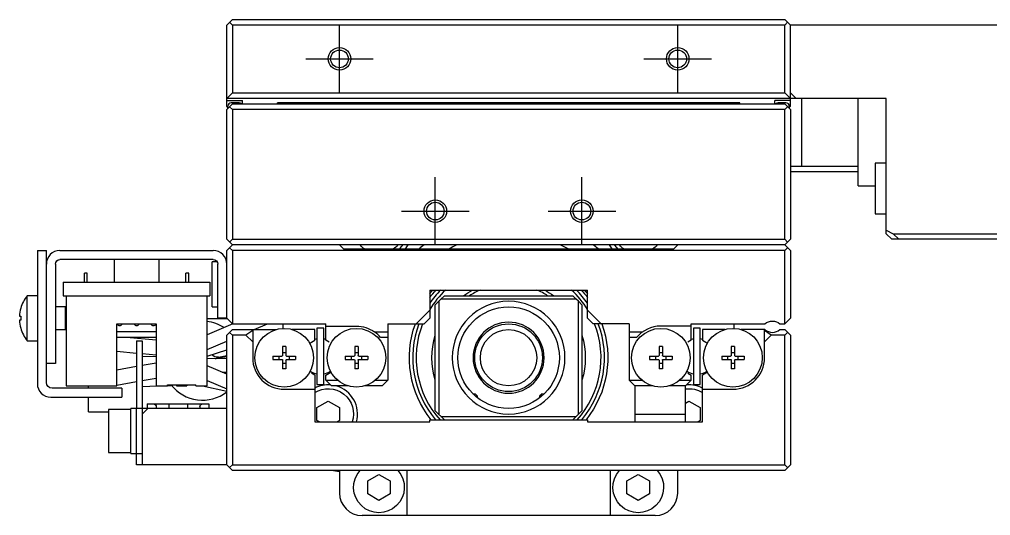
# Model space of a CAD drawing. Extents: x 0 to 717, y -8 to 419.
# Drawn here: x 98.4 to 184.6, y 371 to 415 of the extents above; entities that cross this region are included whole.
import ezdxf

# ---------------------------------------------------------------- set-up
doc = ezdxf.new("R2010")
doc.units = 0
doc.header["$LTSCALE"] = 0.5
doc.linetypes.add('CENTER', pattern=[50.8, 31.75, -6.35, 6.35, -6.35])
for name, color, linetype in [('MSM_CENTER', 1, 'CENTER'), ('MSM_CONTINUOUS', 7, 'CONTINUOUS'), ('MSM_NARROW', 5, 'CONTINUOUS')]:
    doc.layers.add(name, color=color, linetype=linetype)

msp = doc.modelspace()

# ---------------------------------------------------------------- linework, layer by layer
at = {"layer": 'MSM_CENTER'}
for p, q in [((126.839, 408.534), (126.839, 414.534)), ((156.839, 408.534), (156.839, 414.534)), ((123.839, 411.534), (129.839, 411.534)), ((153.839, 411.534), (159.839, 411.534)), ((135.339, 395.034), (135.339, 401.034)), ((148.339, 395.034), (148.339, 401.034)), ((132.339, 398.034), (138.339, 398.034)), ((145.339, 398.034), (151.339, 398.034))]:
    msp.add_line(p, q, dxfattribs=at)
at = {"layer": 'MSM_CONTINUOUS'}
for p, q in [((117.339, 415.034), (116.839, 414.534)), ((116.839, 407.334), (116.839, 414.534)), ((117.089, 414.784), (117.339, 414.534)), ((117.339, 415.034), (166.339, 415.034)), ((117.339, 414.534), (117.339, 408.534)), ((166.339, 414.534), (117.339, 414.534)), ((166.839, 414.534), (166.339, 415.034)), ((166.339, 414.534), (166.589, 414.784)), ((166.339, 408.534), (166.339, 414.534)), ((166.839, 407.334), (166.839, 414.534)), ((188.839, 414.534), (166.839, 414.534)), ((117.339, 408.534), (116.839, 408.034)), ((117.339, 408.534), (166.339, 408.534)), ((166.839, 408.034), (166.339, 408.534)), ((167.339, 408.034), (166.839, 408.534)), ((175.339, 408.034), (116.839, 408.034)), ((116.839, 407.834), (118.239, 407.834)), ((117.339, 407.534), (116.839, 407.034)), ((117.939, 407.634), (117.239, 407.634)), ((117.339, 407.534), (166.339, 407.534)), ((118.239, 407.534), (118.239, 407.834)), ((162.339, 407.649), (121.339, 407.649)), ((121.339, 407.534), (121.339, 407.649)), ((162.339, 407.534), (162.339, 407.649)), ((165.439, 407.534), (165.439, 407.834)), ((166.839, 407.834), (165.439, 407.834)), ((166.439, 407.634), (165.739, 407.634)), ((166.839, 407.034), (166.339, 407.534)), ((167.839, 402.034), (167.839, 408.034)), ((172.839, 400.284), (172.839, 408.034)), ((175.339, 396.034), (175.339, 408.034)), ((116.939, 407.234), (116.839, 407.334)), ((116.839, 395.534), (116.839, 407.034)), ((116.939, 407.134), (116.939, 407.334)), ((117.339, 407.034), (117.089, 407.284)), ((166.339, 407.034), (117.339, 407.034)), ((117.339, 407.034), (117.339, 395.534)), ((166.589, 407.284), (166.339, 407.034)), ((166.339, 395.534), (166.339, 407.034)), ((166.839, 407.334), (166.739, 407.234)), ((166.739, 407.334), (166.739, 407.134)), ((166.839, 407.034), (166.839, 395.534)), ((174.339, 402.284), (174.339, 397.784)), ((175.339, 402.284), (174.339, 402.284)), ((166.839, 402.034), (172.839, 402.034)), ((166.839, 401.534), (172.839, 401.534)), ((172.839, 400.284), (174.339, 400.284)), ((174.339, 397.784), (175.339, 397.784)), ((175.339, 396.34), (175.952, 396.034)), ((116.839, 395.534), (117.339, 395.034)), ((117.089, 395.284), (117.339, 395.534)), ((117.339, 395.534), (166.339, 395.534)), ((166.339, 395.534), (166.589, 395.284)), ((166.339, 395.034), (166.839, 395.534)), ((175.839, 395.534), (175.339, 396.034)), ((188.839, 395.534), (175.839, 395.534)), ((175.952, 396.034), (188.839, 396.034)), ((175.952, 396.034), (176.452, 395.534)), ((100.039, 394.534), (100.839, 394.534)), ((100.039, 394.534), (100.039, 382.734)), ((100.839, 382.834), (100.839, 394.534)), ((102.039, 394.534), (115.639, 394.534)), ((116.839, 394.534), (117.339, 395.034)), ((116.839, 388.534), (116.839, 394.534)), ((117.339, 394.534), (117.089, 394.784)), ((166.339, 395.034), (117.339, 395.034)), ((117.339, 394.534), (117.339, 388.034)), ((166.339, 394.534), (117.339, 394.534)), ((126.839, 395.034), (127.189, 394.684)), ((127.189, 394.684), (156.489, 394.684)), ((156.489, 394.684), (156.839, 395.034)), ((166.339, 395.034), (166.839, 394.534)), ((166.589, 394.784), (166.339, 394.534)), ((166.339, 388.034), (166.339, 394.534)), ((166.839, 394.534), (166.839, 388.534)), ((115.639, 393.734), (102.039, 393.734)), ((106.839, 393.734), (106.839, 391.734)), ((110.839, 391.734), (110.839, 393.734)), ((101.639, 393.334), (101.639, 384.534)), ((115.539, 389.534), (115.539, 393.534)), ((115.986, 393.534), (115.539, 393.534)), ((116.039, 388.534), (116.039, 393.334)), ((104.214, 391.734), (104.214, 392.534)), ((104.464, 392.534), (104.214, 392.534)), ((104.464, 391.734), (104.464, 392.534)), ((113.214, 391.734), (113.214, 392.534)), ((113.464, 392.534), (113.214, 392.534)), ((113.464, 391.734), (113.464, 392.534)), ((102.339, 391.734), (115.339, 391.734)), ((102.339, 391.734), (102.339, 390.534)), ((115.339, 391.734), (115.339, 390.534)), ((99.141, 386.534), (99.141, 390.534)), ((100.039, 390.534), (99.141, 390.534)), ((102.339, 390.534), (115.339, 390.534)), ((102.589, 390.534), (102.589, 382.534)), ((115.089, 382.534), (115.089, 390.534)), ((134.839, 391.034), (148.839, 391.034)), ((134.839, 391.034), (134.839, 388.534)), ((135.839, 390.234), (135.639, 390.034)), ((135.839, 390.234), (136.139, 390.534)), ((147.839, 390.234), (135.839, 390.234)), ((136.139, 390.534), (147.539, 390.534)), ((147.539, 390.534), (147.839, 390.234)), ((148.039, 390.034), (147.839, 390.234)), ((148.839, 388.534), (148.839, 391.034)), ((98.565, 389.422), (98.57, 389.42)), ((102.539, 389.534), (101.639, 389.534)), ((102.539, 387.534), (102.539, 389.534)), ((102.589, 389.484), (102.539, 389.534)), ((115.539, 389.534), (116.039, 389.534)), ((135.339, 389.734), (135.639, 390.034)), ((135.339, 380.334), (135.339, 389.734)), ((135.639, 390.034), (135.639, 380.034)), ((148.039, 380.034), (148.039, 390.034)), ((148.039, 390.034), (148.339, 389.734)), ((148.339, 389.734), (148.339, 380.334)), ((98.449, 388.714), (98.57, 388.714)), ((98.57, 388.714), (98.57, 388.354)), ((115.089, 388.502), (116.871, 388.502)), ((116.839, 388.534), (116.039, 388.534)), ((117.339, 388.034), (116.839, 388.534)), ((133.632, 388.034), (134.839, 389.241)), ((134.839, 388.534), (134.339, 388.034)), ((148.839, 389.241), (150.046, 388.034)), ((149.339, 388.034), (148.839, 388.534)), ((166.839, 388.534), (166.339, 388.034)), ((98.57, 388.354), (98.449, 388.354)), ((98.57, 387.647), (98.565, 387.645)), ((107.089, 388.034), (110.589, 388.034)), ((107.089, 382.534), (107.089, 388.034)), ((110.589, 388.034), (110.589, 382.534)), ((117.387, 388.034), (115.089, 387.058)), ((117.339, 388.034), (125.639, 388.034)), ((119.279, 387.534), (120.456, 388.034)), ((121.839, 387.632), (121.839, 388.034)), ((125.439, 387.649), (124.839, 387.649)), ((124.839, 387.649), (124.839, 382.649)), ((125.439, 382.649), (125.439, 387.649)), ((125.639, 386.578), (125.639, 388.034)), ((125.639, 387.834), (128.339, 387.834)), ((131.139, 388.034), (134.339, 388.034)), ((131.139, 388.034), (131.139, 383.034)), ((140.778, 387.999), (140.776, 387.999)), ((152.539, 388.034), (149.339, 388.034)), ((152.539, 388.034), (152.539, 383.034)), ((158.039, 387.834), (155.339, 387.834)), ((158.039, 388.034), (164.578, 388.034)), ((158.039, 386.578), (158.039, 388.034)), ((158.839, 387.649), (158.239, 387.649)), ((158.239, 387.649), (158.239, 382.649)), ((158.839, 382.649), (158.839, 387.649)), ((161.839, 387.632), (161.839, 388.034)), ((165.901, 388.034), (166.339, 388.034)), ((101.639, 387.534), (102.539, 387.534)), ((102.539, 387.534), (102.589, 387.584)), ((110.589, 387.334), (107.089, 387.334)), ((110.589, 386.834), (107.089, 386.834)), ((110.589, 386.592), (107.943, 386.834)), ((117.339, 387.534), (116.839, 387.034)), ((116.839, 375.534), (116.839, 387.034)), ((117.339, 387.034), (117.089, 387.284)), ((117.339, 387.534), (121.225, 387.534)), ((117.339, 387.034), (117.339, 375.534)), ((118.539, 387.034), (117.339, 387.034)), ((119.139, 387.458), (118.539, 387.034)), ((118.539, 387.034), (119.139, 386.434)), ((119.139, 387.534), (119.139, 385.034)), ((124.639, 387.534), (122.653, 387.534)), ((124.639, 386.578), (124.639, 387.534)), ((129.936, 387.334), (131.139, 387.334)), ((131.139, 386.834), (130.484, 386.834)), ((152.539, 387.334), (153.742, 387.334)), ((153.195, 386.834), (152.539, 386.834)), ((159.039, 387.534), (159.039, 386.578)), ((161.025, 387.534), (159.039, 387.534)), ((164.578, 387.534), (162.453, 387.534)), ((164.539, 385.034), (164.539, 387.534)), ((165.139, 387.034), (164.539, 387.458)), ((164.539, 386.434), (165.139, 387.034)), ((166.339, 387.034), (165.139, 387.034)), ((165.901, 387.534), (166.339, 387.534)), ((166.339, 387.534), (166.839, 387.034)), ((166.589, 387.284), (166.339, 387.034)), ((166.339, 375.534), (166.339, 387.034)), ((166.839, 387.034), (166.839, 375.534)), ((99.141, 386.534), (100.039, 386.534)), ((108.839, 386.534), (109.339, 386.534)), ((108.839, 386.534), (108.839, 380.534)), ((109.339, 386.534), (109.339, 375.534)), ((115.089, 385.754), (116.839, 386.497)), ((122.084, 386.034), (121.794, 386.034)), ((121.794, 386.034), (121.794, 385.239)), ((122.084, 386.034), (122.084, 385.239)), ((124.346, 386.408), (124.639, 386.578)), ((125.933, 386.408), (125.639, 386.578)), ((128.484, 386.034), (128.194, 386.034)), ((128.194, 386.034), (128.194, 385.239)), ((128.484, 386.034), (128.484, 385.239)), ((138.975, 386.344), (139.039, 386.409)), ((139.039, 386.477), (139.039, 386.409)), ((155.484, 386.034), (155.194, 386.034)), ((155.194, 386.034), (155.194, 385.239)), ((155.484, 386.034), (155.484, 385.239)), ((158.039, 386.578), (157.746, 386.408)), ((159.039, 386.578), (159.333, 386.408)), ((161.884, 386.034), (161.594, 386.034)), ((161.594, 386.034), (161.594, 385.239)), ((161.884, 386.034), (161.884, 385.239)), ((107.089, 385.606), (108.839, 385.446)), ((109.339, 385.401), (110.589, 385.287)), ((109.339, 385.173), (110.589, 385.14)), ((115.089, 385.182), (116.839, 385.743)), ((116.839, 385.113), (115.903, 384.977)), ((116.102, 385.094), (116.839, 385.236)), ((120.939, 385.179), (121.734, 385.179)), ((120.939, 385.179), (120.939, 384.889)), ((121.469, 385.179), (121.469, 384.889)), ((121.794, 385.504), (122.084, 385.504)), ((122.144, 385.179), (122.939, 385.179)), ((122.409, 384.889), (122.409, 385.179)), ((122.939, 385.179), (122.939, 384.889)), ((127.339, 385.179), (128.134, 385.179)), ((127.339, 385.179), (127.339, 384.889)), ((127.869, 385.179), (127.869, 384.889)), ((128.194, 385.504), (128.484, 385.504)), ((128.544, 385.179), (129.339, 385.179)), ((128.809, 384.889), (128.809, 385.179)), ((129.339, 385.179), (129.339, 384.889)), ((154.339, 385.179), (155.134, 385.179)), ((154.339, 385.179), (154.339, 384.889)), ((154.869, 385.179), (154.869, 384.889)), ((155.194, 385.504), (155.484, 385.504)), ((155.544, 385.179), (156.339, 385.179)), ((155.809, 384.889), (155.809, 385.179)), ((156.339, 385.179), (156.339, 384.889)), ((160.739, 385.179), (161.534, 385.179)), ((160.739, 385.179), (160.739, 384.889)), ((161.269, 385.179), (161.269, 384.889)), ((161.594, 385.504), (161.884, 385.504)), ((161.944, 385.179), (162.739, 385.179)), ((162.209, 384.889), (162.209, 385.179)), ((162.739, 385.179), (162.739, 384.889)), ((101.639, 384.534), (100.839, 384.534)), ((108.839, 384.242), (107.089, 383.933)), ((110.589, 384.55), (109.339, 384.33)), ((116.839, 384.939), (115.089, 384.975)), ((116.839, 383.57), (115.089, 384.313)), ((120.939, 384.889), (121.734, 384.889)), ((121.794, 384.829), (121.794, 384.034)), ((121.794, 384.564), (122.084, 384.564)), ((122.084, 384.829), (122.084, 384.034)), ((122.144, 384.889), (122.939, 384.889)), ((127.339, 384.889), (128.134, 384.889)), ((128.194, 384.829), (128.194, 384.034)), ((128.194, 384.564), (128.484, 384.564)), ((128.484, 384.829), (128.484, 384.034)), ((128.544, 384.889), (129.339, 384.889)), ((154.339, 384.889), (155.134, 384.889)), ((155.194, 384.829), (155.194, 384.034)), ((155.194, 384.564), (155.484, 384.564)), ((155.484, 384.829), (155.484, 384.034)), ((155.544, 384.889), (156.339, 384.889)), ((160.739, 384.889), (161.534, 384.889)), ((161.594, 384.829), (161.594, 384.034)), ((161.594, 384.564), (161.884, 384.564)), ((161.884, 384.829), (161.884, 384.034)), ((161.944, 384.889), (162.739, 384.889)), ((116.422, 383.747), (116.839, 383.739)), ((122.084, 384.034), (121.794, 384.034)), ((124.639, 383.489), (124.346, 383.659)), ((124.639, 383.489), (124.639, 379.334)), ((125.639, 383.489), (125.933, 383.659)), ((125.639, 383.034), (125.639, 383.489)), ((128.484, 384.034), (128.194, 384.034)), ((139.039, 383.659), (138.975, 383.723)), ((139.039, 383.659), (139.039, 383.591)), ((155.484, 384.034), (155.194, 384.034)), ((157.746, 383.659), (158.039, 383.489)), ((158.039, 383.034), (158.039, 383.489)), ((159.333, 383.659), (159.039, 383.489)), ((159.039, 379.334), (159.039, 383.489)), ((161.884, 384.034), (161.594, 384.034)), ((102.589, 382.534), (107.089, 382.534)), ((104.589, 382.334), (104.589, 382.534)), ((107.089, 382.613), (108.839, 382.921)), ((109.339, 383.01), (110.589, 383.23)), ((109.339, 382.492), (110.685, 382.534)), ((110.589, 382.534), (111.589, 382.534)), ((111.589, 382.634), (114.089, 382.634)), ((111.589, 382.534), (111.589, 382.634)), ((111.589, 382.561), (111.962, 382.573)), ((112.389, 382.634), (112.389, 382.534)), ((112.389, 382.534), (113.289, 382.534)), ((112.764, 382.634), (112.764, 382.534)), ((112.914, 382.634), (112.914, 382.534)), ((113.289, 382.634), (113.289, 382.534)), ((114.089, 382.534), (114.089, 382.634)), ((114.089, 382.534), (115.089, 382.534)), ((114.678, 382.534), (116.839, 382.063)), ((115.089, 383.01), (116.839, 382.266)), ((124.839, 382.649), (125.439, 382.649)), ((125.639, 383.034), (126.678, 383.034)), ((126.139, 382.534), (125.639, 383.034)), ((127.625, 382.534), (126.139, 382.534)), ((130.639, 382.534), (129.053, 382.534)), ((130.001, 383.034), (131.139, 383.034)), ((131.139, 383.034), (130.639, 382.534)), ((152.539, 383.034), (153.678, 383.034)), ((153.039, 382.534), (152.539, 383.034)), ((154.625, 382.534), (153.039, 382.534)), ((153.039, 382.534), (153.039, 379.334)), ((157.539, 382.534), (156.053, 382.534)), ((157.001, 383.034), (158.039, 383.034)), ((158.039, 383.034), (157.539, 382.534)), ((157.539, 379.334), (157.539, 382.534)), ((158.239, 382.649), (158.839, 382.649)), ((107.539, 382.334), (101.339, 382.334)), ((107.539, 382.334), (107.539, 381.534)), ((121.939, 382.234), (124.639, 382.234)), ((138.675, 381.834), (138.864, 381.834)), ((139.089, 381.609), (138.864, 381.834)), ((139.089, 381.609), (138.921, 381.609)), ((139.089, 381.472), (139.089, 381.609)), ((140.776, 382.069), (140.776, 382.069)), ((144.814, 381.834), (144.589, 381.609)), ((144.758, 381.609), (144.589, 381.609)), ((144.589, 381.609), (144.589, 381.472)), ((144.814, 381.834), (145.003, 381.834)), ((159.039, 382.234), (161.739, 382.234)), ((101.239, 381.534), (107.539, 381.534)), ((104.589, 380.222), (104.589, 381.534)), ((109.789, 380.932), (115.249, 380.932)), ((109.789, 380.932), (109.789, 380.534)), ((111.694, 380.932), (111.694, 380.534)), ((113.344, 380.932), (113.344, 380.534)), ((115.249, 380.932), (115.249, 380.534)), ((124.839, 380.611), (125.839, 381.188)), ((125.839, 381.188), (126.839, 380.611)), ((139.089, 381.472), (139.089, 381.472)), ((157.539, 381.015), (157.839, 381.188)), ((157.839, 381.188), (158.839, 380.611)), ((104.589, 380.222), (106.339, 380.222)), ((106.339, 380.434), (106.339, 376.634)), ((108.339, 380.434), (106.339, 380.434)), ((108.339, 376.534), (108.339, 380.534)), ((116.839, 380.534), (108.339, 380.534)), ((108.839, 376.534), (108.839, 380.534)), ((109.339, 380.034), (109.839, 380.534)), ((110.589, 380.682), (110.589, 380.534)), ((114.449, 380.682), (114.449, 380.534)), ((124.839, 379.456), (124.839, 380.611)), ((126.839, 380.611), (126.839, 379.456)), ((136.139, 379.534), (135.339, 380.334)), ((147.839, 379.834), (148.339, 380.334)), ((153.039, 380.034), (157.539, 380.034)), ((158.839, 380.611), (158.839, 379.456)), ((124.639, 379.334), (134.839, 379.334)), ((125.052, 379.334), (124.839, 379.456)), ((126.839, 379.456), (126.627, 379.334)), ((134.839, 379.334), (134.839, 379.534)), ((134.839, 379.534), (148.839, 379.534)), ((135.839, 379.834), (147.839, 379.834)), ((147.839, 379.834), (147.539, 379.534)), ((148.839, 379.534), (148.839, 379.334)), ((148.839, 379.334), (159.039, 379.334)), ((158.839, 379.456), (158.627, 379.334)), ((106.339, 376.634), (108.339, 376.634)), ((108.339, 376.534), (109.339, 376.534)), ((108.839, 375.534), (108.839, 376.534)), ((116.839, 375.534), (108.839, 375.534)), ((116.839, 375.534), (117.339, 375.034)), ((117.089, 375.284), (117.339, 375.534)), ((117.339, 375.534), (166.339, 375.534)), ((166.339, 375.034), (117.339, 375.034)), ((126.839, 374.91), (126.138, 375.034)), ((126.839, 375.034), (126.839, 373.034)), ((132.839, 371.034), (132.839, 375.034)), ((150.839, 375.034), (150.839, 371.034)), ((156.839, 373.034), (156.839, 375.034)), ((166.339, 375.534), (166.589, 375.284)), ((166.839, 375.534), (166.339, 375.034)), ((129.339, 374.111), (130.339, 374.688)), ((129.339, 372.956), (129.339, 374.111)), ((130.339, 374.688), (131.339, 374.111)), ((131.339, 374.111), (131.339, 372.956)), ((152.339, 374.111), (153.339, 374.688)), ((152.339, 372.956), (152.339, 374.111)), ((153.339, 374.688), (154.339, 374.111)), ((154.339, 374.111), (154.339, 372.956)), ((130.339, 372.379), (129.339, 372.956)), ((131.339, 372.956), (130.339, 372.379)), ((153.339, 372.379), (152.339, 372.956)), ((154.339, 372.956), (153.339, 372.379)), ((132.839, 371.034), (128.839, 371.034)), ((150.839, 371.034), (132.839, 371.034)), ((154.839, 371.034), (150.839, 371.034))]:
    msp.add_line(p, q, dxfattribs=at)
for centre, radius in [((126.839, 411.534), 0.783), ((156.839, 411.534), 0.783), ((135.339, 398.034), 0.783), ((148.339, 398.034), 0.783), ((141.839, 385.034), 4.5), ((121.939, 385.034), 2.6), ((128.339, 385.034), 2.6), ((141.839, 385.034), 3), ((155.339, 385.034), 2.6), ((161.739, 385.034), 2.6)]:
    msp.add_circle(centre, radius, dxfattribs=at)
at = {"layer": 'MSM_CONTINUOUS', "extrusion": (0, 0, -1)}
for radius in [5, 3.15]:
    msp.add_circle((-141.839, 385.034), radius, dxfattribs=at)
at = {"layer": 'MSM_CONTINUOUS'}
for centre, radius, start, end in [((117.239, 407.334), 0.3, 90, 180), ((117.939, 407.334), 0.3, 41.81031, 90), ((165.739, 407.334), 0.3, 90, 138.18969), ((166.439, 407.334), 0.3, 0, 90), ((102.039, 393.334), 1.2, 90, 180), ((115.639, 393.334), 1.2, 0, 90), ((130.339, 396.534), 2.6, 314.63974, 324.76556), ((130.339, 396.534), 2.982, 321.65491, 329.79972), ((141.839, 385.034), 12.5, 126.86991, 129.46618), ((141.839, 385.034), 11, 114.61999, 118.68491), ((141.839, 385.034), 11, 61.31509, 65.38001), ((141.839, 385.034), 12.5, 50.53382, 53.13009), ((153.339, 396.534), 2.982, 210.20028, 218.34509), ((153.339, 396.534), 2.6, 215.23444, 225.36026), ((101.639, 388.534), 3.2, 141.31781, 163.87747), ((141.839, 385.034), 8.2, 132.97028, 148.61185), ((141.839, 385.034), 8.5, 135.09913, 145.43968), ((141.839, 385.034), 6.5, 112.61986, 122.20423), ((141.839, 385.034), 6.5, 57.79577, 67.38014), ((141.839, 385.034), 8.2, 31.38815, 47.02972), ((141.839, 385.034), 8.5, 34.56032, 44.90087), ((101.639, 388.534), 3.195, 163.89329, 176.77029), ((101.639, 388.534), 3.195, 183.22971, 196.10671), ((101.639, 388.534), 3.2, 196.12253, 218.68219), ((107.339, 388.134), 0.25, 203.57818, 336.42182), ((108.839, 388.134), 0.25, 203.57818, 336.42182), ((110.339, 388.134), 0.25, 203.57818, 336.42182), ((114.689, 384.766), 3.5, 56.92551, 83.43757), ((141.839, 385.034), 8.5, 159.33268, 220.32022), ((141.839, 385.034), 8.2, 158.53987, 222.12356), ((141.839, 385.034), 8.2, 317.87644, 21.46013), ((141.839, 385.034), 8.5, 319.67978, 20.66732), ((155.339, 385.034), 2.8, 90, 139.99479), ((128.339, 385.034), 2.8, 40.0052, 55.22806), ((165.239, 388.284), 1, 228.59038, 311.40962), ((125.139, 385.149), 1.587, 100.89305, 108.35844), ((125.139, 385.149), 1.587, 71.64156, 79.10695), ((158.539, 385.149), 1.587, 100.89305, 108.35844), ((158.539, 385.149), 1.588, 71.64156, 79.10695), ((121.939, 385.034), 2.8, 180, 270), ((161.739, 385.034), 2.8, 270, 0), ((125.139, 385.149), 1.587, 235.79562, 259.10695), ((125.139, 385.149), 1.588, 280.89305, 304.20438), ((125.139, 385.034), 1.587, 300, 306.19722), ((158.539, 385.149), 1.588, 235.79562, 259.10695), ((158.539, 385.149), 1.588, 280.89305, 304.20438), ((101.239, 382.734), 1.2, 180, 270), ((114.689, 384.766), 3.5, 217.54197, 307.90004), ((125.839, 380.034), 2.6, 85.40342, 117.48643), ((125.839, 380.034), 2.6, 344.3815, 74.05763), ((157.839, 380.034), 2.6, 62.51357, 94.59659), ((128.839, 373.034), 2, 180, 270), ((154.839, 373.034), 2, 270, 0)]:
    msp.add_arc(centre, radius, start, end, dxfattribs=at)
at = {"layer": 'MSM_CONTINUOUS', "extrusion": (0, 0, -1)}
for centre, radius, start, end in [((-130.339, 396.534), 2.25, 304.69209, 318.18965), ((-130.339, 396.534), 2.25, 221.81035, 235.30791), ((-153.339, 396.534), 2.25, 304.69209, 318.18965), ((-153.339, 396.534), 2.25, 221.81035, 235.30791), ((-102.039, 393.334), 0.4, 0, 90), ((-115.639, 393.334), 0.4, 90, 180), ((-141.839, 385.034), 9, 38.94244, 41.81031), ((-141.839, 385.034), 8.8, 37.30179, 42.98589), ((-141.839, 385.034), 6.8, 53.98115, 61.92751), ((-141.839, 385.034), 6.8, 118.07249, 126.01885), ((-141.839, 385.034), 8.8, 137.01411, 142.69821), ((-141.839, 385.034), 9, 138.18969, 141.05756), ((-128.339, 385.034), 2.8, 90, 124.77194), ((-141.839, 385.034), 8.8, 321.31781, 19.93227), ((-141.839, 385.034), 8.8, 160.06773, 218.68219), ((-165.239, 387.284), 1, 48.59038, 131.40962), ((-141.839, 385.034), 6.8, 342.91742, 17.08258), ((-141.839, 385.034), 6.8, 162.91742, 197.08258), ((-125.139, 385.034), 1.588, 53.80278, 60), ((-158.539, 385.034), 1.587, 120, 126.19722), ((-115.989, 385.684), 0.6, 259.1542, 322.45128), ((-121.734, 385.239), 0.06, 180, 270), ((-122.144, 385.239), 0.06, 270, 0), ((-128.134, 385.239), 0.06, 180, 270), ((-128.544, 385.239), 0.06, 270, 0), ((-155.134, 385.239), 0.06, 180, 270), ((-155.544, 385.239), 0.06, 270, 0), ((-161.534, 385.239), 0.06, 180, 270), ((-161.944, 385.239), 0.06, 270, 0), ((-115.989, 384.384), 0.6, 73.91472, 81.75748), ((-121.734, 384.829), 0.06, 90, 180), ((-122.144, 384.829), 0.06, 0, 90), ((-128.134, 384.829), 0.06, 90, 180), ((-128.544, 384.829), 0.06, 0, 90), ((-155.134, 384.829), 0.06, 90, 180), ((-155.544, 384.829), 0.06, 0, 90), ((-161.534, 384.829), 0.06, 90, 180), ((-161.944, 384.829), 0.06, 0, 90), ((-158.539, 385.034), 1.587, 233.80278, 240), ((-101.339, 382.834), 0.5, 270, 0), ((-125.839, 380.034), 2.25, 57.76905, 198.1262), ((-157.839, 380.034), 2.25, 82.33774, 122.23095), ((-110.339, 380.682), 0.25, 90, 180), ((-114.699, 380.682), 0.25, 0, 90), ((-130.339, 373.534), 2.25, 138.18972, 41.81026), ((-153.339, 373.534), 2.25, 138.18972, 41.81026)]:
    msp.add_arc(centre, radius, start, end, dxfattribs=at)
at = {"layer": 'MSM_NARROW'}
msp.add_line((139.089, 381.472), (139.089, 381.472), dxfattribs=at)
for centre, radius in [((126.839, 411.534), 1), ((156.839, 411.534), 1), ((135.339, 398.034), 1), ((148.339, 398.034), 1), ((141.839, 385.034), 2.5)]:
    msp.add_circle(centre, radius, dxfattribs=at)

doc.saveas('drawing.dxf')
